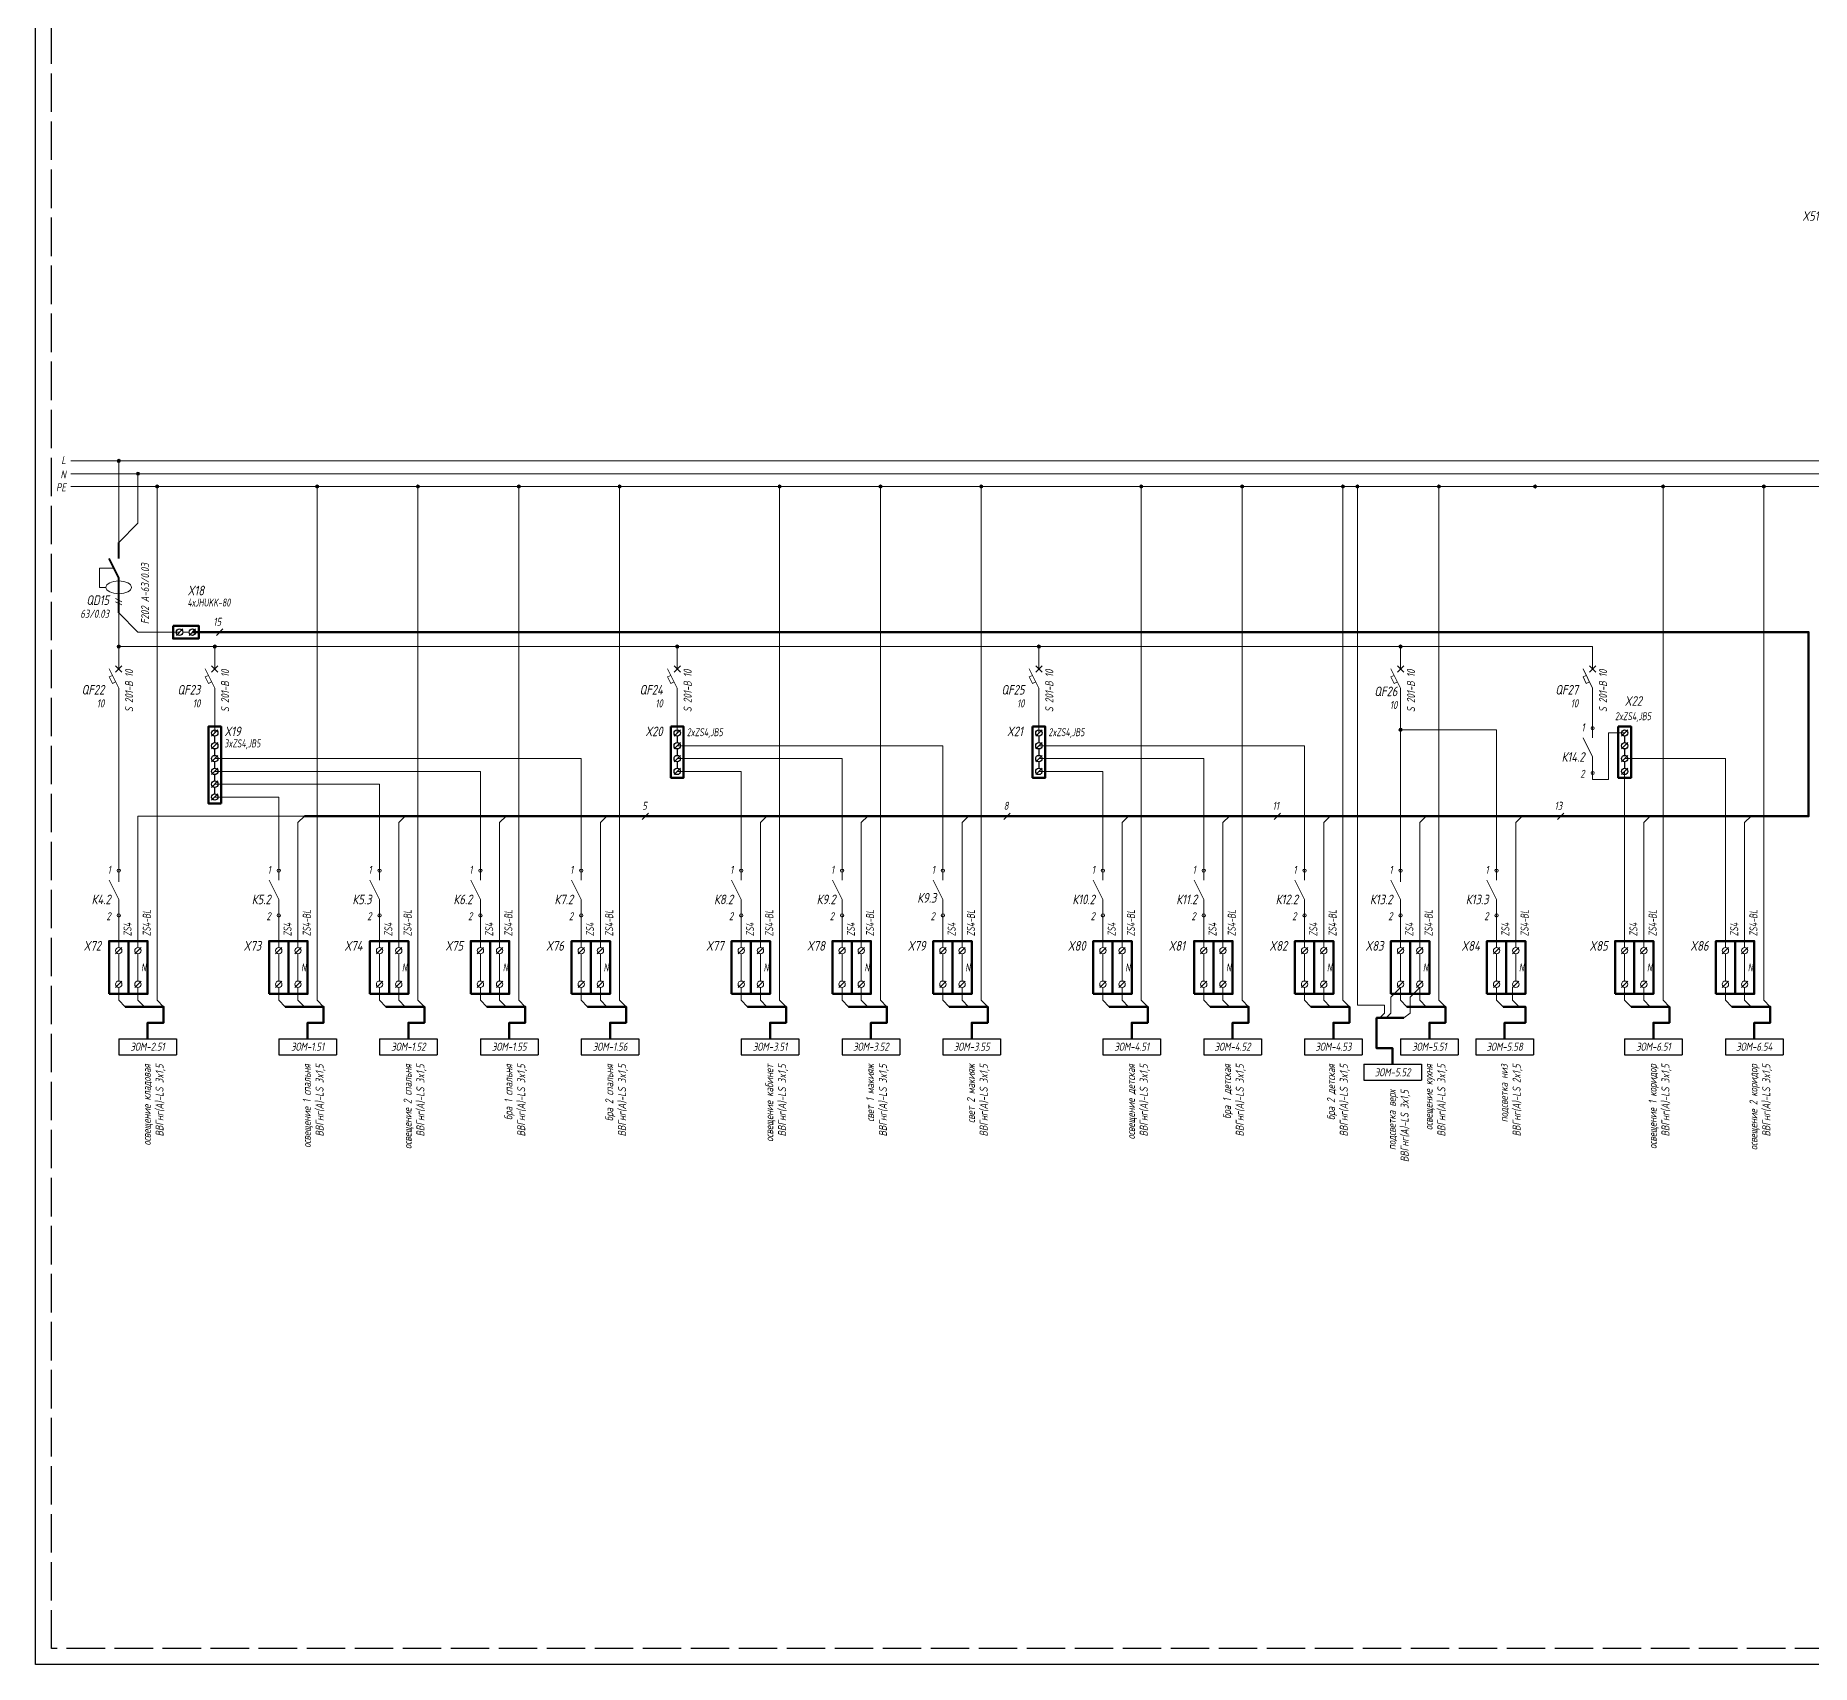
# Model space of a CAD drawing. Header units: millimetres. Extents: x 3205 to 4825, y 663 to 1681.
# Drawn here: x 3698 to 4253, y 663 to 1172 of the extents above; entities that cross this region are included whole.
import ezdxf
from ezdxf.enums import TextEntityAlignment as Align

# ---------------------------------------------------------------- set-up
doc = ezdxf.new("R2010")
doc.units = ezdxf.units.MM
doc.linetypes.add('ACAD_ISO02W100', pattern=[15, 12, -3])
doc.layers.add('noprint', color=2, linetype='Continuous', plot=False)
doc.styles.add('ГОСТ-ISOCPEUR', font='isocpeui.ttf', dxfattribs={"width": 0.8})

# ---------------------------------------------------------------- blocks, each defined once
blk = doc.blocks.new('*T21')
at = {"color": 0, "lineweight": -2}
for p, q in [((0, 0), (18, 0)), ((0, 0), (0, -5)), ((18, 0), (18, -5)), ((0, -5), (18, -5))]:
    blk.add_line(p, q, dxfattribs=at)
at = {"color": 0, "insert": (9, -2.5), "char_height": 2.5, "width": 17, "attachment_point": 5, "style": 'ГОСТ-ISOCPEUR'}
blk.add_mtext('{ЭОМ-1.51}', dxfattribs=at)
blk = doc.blocks.new('*T22')
at = {"color": 0, "lineweight": -2}
for p, q in [((0, 0), (18, 0)), ((0, 0), (0, -5)), ((18, 0), (18, -5)), ((0, -5), (18, -5))]:
    blk.add_line(p, q, dxfattribs=at)
at = {"color": 0, "insert": (9, -2.5), "char_height": 2.5, "width": 17, "attachment_point": 5, "style": 'ГОСТ-ISOCPEUR'}
blk.add_mtext('{ЭОМ-1.52}', dxfattribs=at)
blk = doc.blocks.new('*T23')
at = {"color": 0, "lineweight": -2}
for p, q in [((0, 0), (18, 0)), ((0, 0), (0, -5)), ((18, 0), (18, -5)), ((0, -5), (18, -5))]:
    blk.add_line(p, q, dxfattribs=at)
at = {"color": 0, "insert": (9, -2.5), "char_height": 2.5, "width": 17, "attachment_point": 5, "style": 'ГОСТ-ISOCPEUR'}
blk.add_mtext('{ЭОМ-1.55}', dxfattribs=at)
blk = doc.blocks.new('*T24')
at = {"color": 0, "lineweight": -2}
for p, q in [((0, 0), (18, 0)), ((0, 0), (0, -5)), ((18, 0), (18, -5)), ((0, -5), (18, -5))]:
    blk.add_line(p, q, dxfattribs=at)
at = {"color": 0, "insert": (9, -2.5), "char_height": 2.5, "width": 17, "attachment_point": 5, "style": 'ГОСТ-ISOCPEUR'}
blk.add_mtext('{ЭОМ-1.56}', dxfattribs=at)
blk = doc.blocks.new('*T29')
at = {"color": 0, "lineweight": -2}
for p, q in [((0, 0), (18, 0)), ((0, 0), (0, -5)), ((18, 0), (18, -5)), ((0, -5), (18, -5))]:
    blk.add_line(p, q, dxfattribs=at)
at = {"color": 0, "insert": (9, -2.5), "char_height": 2.5, "width": 17, "attachment_point": 5, "style": 'ГОСТ-ISOCPEUR'}
blk.add_mtext('{ЭОМ-3.51}', dxfattribs=at)
blk = doc.blocks.new('*T30')
at = {"color": 0, "lineweight": -2}
for p, q in [((0, 0), (18, 0)), ((0, 0), (0, -5)), ((18, 0), (18, -5)), ((0, -5), (18, -5))]:
    blk.add_line(p, q, dxfattribs=at)
at = {"color": 0, "insert": (9, -2.5), "char_height": 2.5, "width": 17, "attachment_point": 5, "style": 'ГОСТ-ISOCPEUR'}
blk.add_mtext('{ЭОМ-3.52}', dxfattribs=at)
blk = doc.blocks.new('*T31')
at = {"color": 0, "lineweight": -2}
for p, q in [((0, 0), (18, 0)), ((0, 0), (0, -5)), ((18, 0), (18, -5)), ((0, -5), (18, -5))]:
    blk.add_line(p, q, dxfattribs=at)
at = {"color": 0, "insert": (9, -2.5), "char_height": 2.5, "width": 17, "attachment_point": 5, "style": 'ГОСТ-ISOCPEUR'}
blk.add_mtext('{ЭОМ-3.55}', dxfattribs=at)
blk = doc.blocks.new('*T34')
at = {"color": 0, "lineweight": -2}
for p, q in [((0, 0), (18, 0)), ((0, 0), (0, -5)), ((18, 0), (18, -5)), ((0, -5), (18, -5))]:
    blk.add_line(p, q, dxfattribs=at)
at = {"color": 0, "insert": (9, -2.5), "char_height": 2.5, "width": 17, "attachment_point": 5, "style": 'ГОСТ-ISOCPEUR'}
blk.add_mtext('{ЭОМ-4.51}', dxfattribs=at)
blk = doc.blocks.new('*T35')
at = {"color": 0, "lineweight": -2}
for p, q in [((0, 0), (18, 0)), ((0, 0), (0, -5)), ((18, 0), (18, -5)), ((0, -5), (18, -5))]:
    blk.add_line(p, q, dxfattribs=at)
at = {"color": 0, "insert": (9, -2.5), "char_height": 2.5, "width": 17, "attachment_point": 5, "style": 'ГОСТ-ISOCPEUR'}
blk.add_mtext('{ЭОМ-4.52}', dxfattribs=at)
blk = doc.blocks.new('*T36')
at = {"color": 0, "lineweight": -2}
for p, q in [((0, 0), (18, 0)), ((0, 0), (0, -5)), ((18, 0), (18, -5)), ((0, -5), (18, -5))]:
    blk.add_line(p, q, dxfattribs=at)
at = {"color": 0, "insert": (9, -2.5), "char_height": 2.5, "width": 17, "attachment_point": 5, "style": 'ГОСТ-ISOCPEUR'}
blk.add_mtext('{ЭОМ-4.53}', dxfattribs=at)
blk = doc.blocks.new('*T40')
at = {"color": 0, "lineweight": -2}
for p, q in [((0, 0), (18, 0)), ((0, 0), (0, -5)), ((18, 0), (18, -5)), ((0, -5), (18, -5))]:
    blk.add_line(p, q, dxfattribs=at)
at = {"color": 0, "insert": (9, -2.5), "char_height": 2.5, "width": 17, "attachment_point": 5, "style": 'ГОСТ-ISOCPEUR'}
blk.add_mtext('{ЭОМ-5.51}', dxfattribs=at)
blk = doc.blocks.new('*T41')
at = {"color": 0, "linetype": 'ByBlock', "lineweight": -2, "transparency": 16777216}
for p, q in [((0, 0), (18, 0)), ((0, 0), (0, -5)), ((18, 0), (18, -5)), ((0, -5), (18, -5))]:
    blk.add_line(p, q, dxfattribs=at)
at = {"color": 0, "transparency": 16777216, "insert": (9, -2.5), "char_height": 2.5, "width": 17, "attachment_point": 5, "style": 'ГОСТ-ISOCPEUR'}
blk.add_mtext('{ЭОМ-5.52}', dxfattribs=at)
blk = doc.blocks.new('*T42')
at = {"color": 0, "lineweight": -2}
for p, q in [((0, 0), (18, 0)), ((0, 0), (0, -5)), ((18, 0), (18, -5)), ((0, -5), (18, -5))]:
    blk.add_line(p, q, dxfattribs=at)
at = {"color": 0, "insert": (9, -2.5), "char_height": 2.5, "width": 17, "attachment_point": 5, "style": 'ГОСТ-ISOCPEUR'}
blk.add_mtext('{ЭОМ-6.51}', dxfattribs=at)
blk = doc.blocks.new('*T43')
at = {"color": 0, "lineweight": -2}
for p, q in [((0, 0), (18, 0)), ((0, 0), (0, -5)), ((18, 0), (18, -5)), ((0, -5), (18, -5))]:
    blk.add_line(p, q, dxfattribs=at)
at = {"color": 0, "insert": (9, -2.5), "char_height": 2.5, "width": 17, "attachment_point": 5, "style": 'ГОСТ-ISOCPEUR'}
blk.add_mtext('{ЭОМ-6.54}', dxfattribs=at)
blk = doc.blocks.new('*T66')
at = {"color": 0, "linetype": 'ByBlock', "lineweight": -2, "transparency": 16777216}
for p, q in [((0, 0), (18, 0)), ((0, 0), (0, -5)), ((18, 0), (18, -5)), ((0, -5), (18, -5))]:
    blk.add_line(p, q, dxfattribs=at)
at = {"color": 0, "transparency": 16777216, "insert": (9, -2.5), "char_height": 2.5, "width": 17, "attachment_point": 5, "style": 'ГОСТ-ISOCPEUR'}
blk.add_mtext('{ЭОМ-5.58}', dxfattribs=at)
blk = doc.blocks.new('*T74')
at = {"color": 0, "lineweight": -2}
for p, q in [((0, 0), (18, 0)), ((0, 0), (0, -5)), ((18, 0), (18, -5)), ((0, -5), (18, -5))]:
    blk.add_line(p, q, dxfattribs=at)
at = {"color": 0, "insert": (9, -2.5), "char_height": 2.5, "width": 17, "attachment_point": 5, "style": 'ГОСТ-ISOCPEUR'}
blk.add_mtext('{ЭОМ-2.51}', dxfattribs=at)
blk = doc.blocks.new('УЗО двухполюсное')
at = {"lineweight": 40}
for p, q in [((0, 11), (-3, 17)), ((0, 17), (0, 22)), ((0, 0), (0, 11))]:
    blk.add_line(p, q, dxfattribs=at)
at = {"lineweight": 13}
for p, q in [((-1, 4.5), (1, 3.5)), ((-1, 3.5), (1, 2.5))]:
    blk.add_line(p, q, dxfattribs=at)
blk.add_lwpolyline([(-4, 8), (-6, 8), (-6, 14), (-1.5, 14)], dxfattribs=at)
blk.add_ellipse((0, 8), major_axis=(-4, 0), ratio=0.5, dxfattribs=at)
blk = doc.blocks.new('автомат однополюс')
at = {"lineweight": 13}
for p, q in [((-1, 12), (1, 10)), ((1, 12), (-1, 10)), ((0, 11), (0, 16)), ((0, 5), (-3, 11)), ((-3, 8.5), (-2, 9)), ((-3, 8.5), (-2, 6.5)), ((-2, 6.5), (-1, 7)), ((0, -1), (0, 5))]:
    blk.add_line(p, q, dxfattribs=at)
blk = doc.blocks.new('клемма проходная')
at = {"color": 0, "lineweight": 13}
for p, q in [((2, 12.5), (3.98, 14.48)), ((3, 12.5), (3, 4)), ((2, 2), (3.98, 3.98))]:
    blk.add_line(p, q, dxfattribs=at)
at = {"color": 0, "lineweight": 70}
blk.add_lwpolyline([(0, 0), (0, 16.5), (6, 16.5), (6, 0)], close=True, dxfattribs=at)
at = {"color": 0, "lineweight": 13}
for centre in [(3, 13.5), (3, 3)]:
    blk.add_circle(centre, 1, dxfattribs=at)
blk = doc.blocks.new('клемма проходная N')
at = {"color": 0, "lineweight": 13}
for p, q in [((2, 12.5), (3.98, 14.48)), ((3, 12.5), (3, 4)), ((2, 2), (3.98, 3.98))]:
    blk.add_line(p, q, dxfattribs=at)
at = {"color": 0, "lineweight": 70}
blk.add_lwpolyline([(0, 0), (0, 16.5), (6, 16.5), (6, 0)], close=True, dxfattribs=at)
at = {"color": 0, "lineweight": 13}
for centre in [(3, 13.5), (3, 3)]:
    blk.add_circle(centre, 1, dxfattribs=at)
at = {"lineweight": 13, "style": 'ГОСТ-ISOCPEUR', "width": 0.6}
blk.add_text('N', height=2.5, dxfattribs=at).set_placement((4, 7))
blk = doc.blocks.new('клемма на 6')
for p, q in [((1, -1), (3, -3)), ((3, -2), (5, -2)), ((5, -1), (7, -3)), ((7, -2), (9, -2)), ((9, -1), (11, -3)), ((11, -2), (13, -2)), ((13, -1), (15, -3)), ((15, -2), (17, -2)), ((17, -1), (19, -3)), ((19, -2), (21, -2)), ((21, -1), (23, -3))]:
    blk.add_line(p, q)
at = {"lineweight": 70}
blk.add_lwpolyline([(0, -4), (0, 0), (24, 0), (24, -4)], close=True, dxfattribs=at)
for centre in [(2, -2), (6, -2), (10, -2), (14, -2), (18, -2), (22, -2)]:
    blk.add_circle(centre, 1)
blk = doc.blocks.new('клемма на 4')
for p, q in [((3, 27), (1, 25)), ((3, 23), (1, 21)), ((2, 25), (2, 23)), ((3, 19), (1, 17)), ((2, 21), (2, 19)), ((2, 17), (2, 15)), ((3, 15), (1, 13))]:
    blk.add_line(p, q)
at = {"lineweight": 70}
blk.add_lwpolyline([(0, 28), (4, 28), (4, 12), (0, 12)], close=True, dxfattribs=at)
for centre in [(2, 26), (2, 22), (2, 18), (2, 14)]:
    blk.add_circle(centre, 1)

msp = doc.modelspace()

# ---------------------------------------------------------------- hatches: boundary and pattern name
at = {"lineweight": 13}
h = msp.add_hatch(color=256, dxfattribs=at)
edge = h.paths.add_edge_path()
edge.add_arc((3724, 1039), 0.5, 0, 360)
h = msp.add_hatch(color=256, dxfattribs=at)
edge = h.paths.add_edge_path()
edge.add_arc((3730, 1035), 0.5, 0, 360)
h = msp.add_hatch(color=256, dxfattribs=at)
edge = h.paths.add_edge_path()
edge.add_arc((3736, 1031), 0.5, 0, 360)
h = msp.add_hatch(color=256, dxfattribs=at)
edge = h.paths.add_edge_path()
edge.add_arc((3786, 1031), 0.5, 0, 360)
h = msp.add_hatch(color=256, dxfattribs=at)
edge = h.paths.add_edge_path()
edge.add_arc((3817.5, 1031), 0.5, 0, 360)
h = msp.add_hatch(color=256, dxfattribs=at)
edge = h.paths.add_edge_path()
edge.add_arc((3849, 1031), 0.5, 0, 360)
h = msp.add_hatch(color=256, dxfattribs=at)
edge = h.paths.add_edge_path()
edge.add_arc((3880.5, 1031), 0.5, 0, 360)
h = msp.add_hatch(color=256, dxfattribs=at)
edge = h.paths.add_edge_path()
edge.add_arc((3930.5, 1031), 0.5, 0, 360)
h = msp.add_hatch(color=256, dxfattribs=at)
edge = h.paths.add_edge_path()
edge.add_arc((3962, 1031), 0.5, 0, 360)
h = msp.add_hatch(color=256, dxfattribs=at)
edge = h.paths.add_edge_path()
edge.add_arc((3993.5, 1031), 0.5, 0, 360)
h = msp.add_hatch(color=256, dxfattribs=at)
edge = h.paths.add_edge_path()
edge.add_arc((4043.5, 1031), 0.5, 0, 360)
h = msp.add_hatch(color=256, dxfattribs=at)
edge = h.paths.add_edge_path()
edge.add_arc((4075, 1031), 0.5, 0, 360)
h = msp.add_hatch(color=256, dxfattribs=at)
edge = h.paths.add_edge_path()
edge.add_arc((4106.5, 1031), 0.5, 0, 360)
h = msp.add_hatch(color=256, dxfattribs=at)
edge = h.paths.add_edge_path()
edge.add_arc((4111, 1031), 0.5, 0, 360)
h = msp.add_hatch(color=256, dxfattribs=at)
edge = h.paths.add_edge_path()
edge.add_arc((4136.5, 1031), 0.5, 0, 360)
h = msp.add_hatch(color=256, dxfattribs=at)
edge = h.paths.add_edge_path()
edge.add_arc((4166.5, 1031), 0.5, 0, 360)
h = msp.add_hatch(color=256, dxfattribs=at)
edge = h.paths.add_edge_path()
edge.add_arc((4206.5, 1031), 0.5, 0, 360)
h = msp.add_hatch(color=256, dxfattribs=at)
edge = h.paths.add_edge_path()
edge.add_arc((4238, 1031), 0.5, 0, 360)
h = msp.add_hatch(color=256, dxfattribs=at)
edge = h.paths.add_edge_path()
edge.add_arc((3724, 981), 0.5, 0, 360)
h = msp.add_hatch(color=256, dxfattribs=at)
edge = h.paths.add_edge_path()
edge.add_arc((3754, 981), 0.5, 0, 360)
h = msp.add_hatch(color=256, dxfattribs=at)
edge = h.paths.add_edge_path()
edge.add_arc((3898.5, 981), 0.5, 0, 360)
h = msp.add_hatch(color=256, dxfattribs=at)
edge = h.paths.add_edge_path()
edge.add_arc((4011.5, 981), 0.5, 0, 360)
h = msp.add_hatch(color=256, dxfattribs=at)
edge = h.paths.add_edge_path()
edge.add_arc((4124.5, 981), 0.5, 0, 360)
h = msp.add_hatch(color=256, dxfattribs=at)
edge = h.paths.add_edge_path()
edge.add_arc((4124.5, 955), 0.5, 0, 360)

# ---------------------------------------------------------------- linework, layer by layer
for p, q in [((3709, 1039), (4418.5, 1039)), ((3709, 1035), (4418.5, 1035)), ((3709, 1031), (4418.5, 1031)), ((3744, 985.5), (3746, 985.5)), ((3724, 962), (3724, 907.5)), ((3754, 962), (3754, 954)), ((3898.5, 962), (3898.5, 954)), ((4011.5, 962), (4011.5, 954)), ((4124.5, 962), (4124.5, 907.5)), ((4184.5, 962), (4184.5, 952.5)), ((4184.5, 946.5), (4181.5, 952.5)), ((4194.5, 942), (4194.5, 887)), ((3724, 902), (3721, 908)), ((3774, 902), (3771, 908)), ((3805.5, 902), (3802.5, 908)), ((3837, 902), (3834, 908)), ((3868.5, 902), (3865.5, 908)), ((3918.5, 902), (3915.5, 908)), ((3950, 902), (3947, 908)), ((3981.5, 902), (3978.5, 908)), ((4031.5, 902), (4028.5, 908)), ((4063, 902), (4060, 908)), ((4094.5, 902), (4091.5, 908)), ((4124.5, 902), (4121.5, 908)), ((4154.5, 902), (4151.5, 908)), ((3724, 902), (3724, 887)), ((3774, 902), (3774, 887)), ((3805.5, 902), (3805.5, 887)), ((3837, 902), (3837, 887)), ((3868.5, 902), (3868.5, 887)), ((3918.5, 902), (3918.5, 887)), ((3950, 902), (3950, 887)), ((3981.5, 902), (3981.5, 887)), ((4031.5, 902), (4031.5, 887)), ((4063, 902), (4063, 887)), ((4094.5, 902), (4094.5, 887)), ((4124.5, 902), (4124.5, 887)), ((4154.5, 902), (4154.5, 887))]:
    msp.add_line(p, q, dxfattribs=at)
for p, q in [((3742, 984.5), (3744, 986.5)), ((3746, 984.5), (3748, 986.5)), ((3754.5, 984.5), (3756.5, 986.5)), ((3887.5, 927), (3889.5, 929)), ((4000.5, 927), (4002.5, 929)), ((4085, 927), (4087, 929)), ((4173.5, 927), (4175.5, 929))]:
    msp.add_line(p, q)
for points in [[(3724, 1013.5), (3724, 1039)], [(3724, 1013.5), (3730, 1019.5), (3730, 1035)], [(3738, 868.5), (3736, 870.5), (3736, 1031)], [(3788, 868.5), (3786, 870.5), (3786, 1031)], [(3819.5, 868.5), (3817.5, 870.5), (3817.5, 1031)], [(3851, 868.5), (3849, 870.5), (3849, 1031)], [(3882.5, 868.5), (3880.5, 870.5), (3880.5, 1031)], [(3932.5, 868.5), (3930.5, 870.5), (3930.5, 1031)], [(3964, 868.5), (3962, 870.5), (3962, 1031)], [(3995.5, 868.5), (3993.5, 870.5), (3993.5, 1031)], [(4045.5, 868.5), (4043.5, 870.5), (4043.5, 1031)], [(4077, 868.5), (4075, 870.5), (4075, 1031)], [(4108.5, 868.5), (4106.5, 870.5), (4106.5, 1031)], [(4118, 865), (4119.5, 866.5), (4119.5, 869), (4111, 869), (4111, 1031)], [(4138.5, 868.5), (4136.5, 870.5), (4136.5, 1031)], [(4208.5, 868.5), (4206.5, 870.5), (4206.5, 1031)], [(4240, 868.5), (4238, 870.5), (4238, 1031)], [(3724, 991.5), (3724, 979)], [(3724, 991.5), (3730, 985.5), (3743, 985.5)], [(3754, 979), (3754, 981), (3724, 981)], [(3898.5, 979), (3898.5, 981), (3754, 981)], [(4011.5, 979), (4011.5, 981), (3898.5, 981)], [(4124.5, 979), (4124.5, 981), (4011.5, 981)], [(4184.5, 979), (4184.5, 981), (4124.5, 981)], [(4124.5, 955), (4154.5, 955), (4154.5, 908)], [(3898.5, 950), (3981.5, 950), (3981.5, 908)], [(4011.5, 950), (4094.5, 950), (4094.5, 908)], [(3754, 946), (3868.5, 946), (3868.5, 908)], [(3898.5, 946), (3950, 946), (3950, 908)], [(4011.5, 946), (4063, 946), (4063, 908)], [(4194.5, 946), (4226, 946), (4226, 887)], [(3754, 942), (3837, 942), (3837, 908)], [(3754, 938), (3805.5, 938), (3805.5, 908)], [(3898.5, 942), (3918.5, 942), (3918.5, 908)], [(4011.5, 942), (4031.5, 942), (4031.5, 908)], [(3754, 934), (3774, 934), (3774, 908)], [(3730, 887), (3730, 928), (3782, 928)], [(3780, 887), (3780, 926), (3782, 928)], [(3811.5, 887), (3811.5, 926), (3813.5, 928)], [(3843, 887), (3843, 926), (3845, 928)], [(3874.5, 887), (3874.5, 926), (3876.5, 928)], [(3924.5, 887), (3924.5, 926), (3926.5, 928)], [(3956, 887), (3956, 926), (3958, 928)], [(3987.5, 887), (3987.5, 926), (3989.5, 928)], [(4037.5, 887), (4037.5, 926), (4039.5, 928)], [(4069, 887), (4069, 926), (4071, 928)], [(4100.5, 887), (4100.5, 926), (4102.5, 928)], [(4130.5, 887), (4130.5, 926), (4132.5, 928)], [(4160.5, 887), (4160.5, 926), (4162.5, 928)], [(4200.5, 887), (4200.5, 926), (4202.5, 928)], [(4232, 887), (4232, 926), (4234, 928)], [(3724, 874.5), (3724, 870.5), (3726, 868.5)], [(3730, 874.5), (3730, 870.5), (3732, 868.5)], [(3774, 874.5), (3774, 870.5), (3776, 868.5)], [(3780, 874.5), (3780, 870.5), (3782, 868.5)], [(3805.5, 874.5), (3805.5, 870.5), (3807.5, 868.5)], [(3811.5, 874.5), (3811.5, 870.5), (3813.5, 868.5)], [(3837, 874.5), (3837, 870.5), (3839, 868.5)], [(3843, 874.5), (3843, 870.5), (3845, 868.5)], [(3868.5, 874.5), (3868.5, 870.5), (3870.5, 868.5)], [(3874.5, 874.5), (3874.5, 870.5), (3876.5, 868.5)], [(3918.5, 874.5), (3918.5, 870.5), (3920.5, 868.5)], [(3924.5, 874.5), (3924.5, 870.5), (3926.5, 868.5)], [(3950, 874.5), (3950, 870.5), (3952, 868.5)], [(3956, 874.5), (3956, 870.5), (3958, 868.5)], [(3981.5, 874.5), (3981.5, 870.5), (3983.5, 868.5)], [(3987.5, 874.5), (3987.5, 870.5), (3989.5, 868.5)], [(4031.5, 874.5), (4031.5, 870.5), (4033.5, 868.5)], [(4037.5, 874.5), (4037.5, 870.5), (4039.5, 868.5)], [(4063, 874.5), (4063, 870.5), (4065, 868.5)], [(4069, 874.5), (4069, 870.5), (4071, 868.5)], [(4094.5, 874.5), (4094.5, 870.5), (4096.5, 868.5)], [(4100.5, 874.5), (4100.5, 870.5), (4102.5, 868.5)], [(4124.5, 874.5), (4121.5, 871.5), (4121.5, 866.5), (4120, 865)], [(4124.5, 874.5), (4124.5, 870.5), (4126.5, 868.5)], [(4130.5, 874.5), (4127.5, 871.5), (4127.5, 866.5), (4125.5, 865)], [(4130.5, 874.5), (4130.5, 870.5), (4132.5, 868.5)], [(4154.5, 874.5), (4154.5, 870.5), (4156.5, 868.5)], [(4159.5, 874.5), (4159.5, 870.5), (4161.5, 868.5)], [(4194.5, 874.5), (4194.5, 870.5), (4196.5, 868.5)], [(4200.5, 874.5), (4200.5, 870.5), (4202.5, 868.5)], [(4226, 874.5), (4226, 870.5), (4228, 868.5)], [(4232, 874.5), (4232, 870.5), (4234, 868.5)]]:
    msp.add_lwpolyline(points, dxfattribs=at)
at = {"lineweight": 70}
msp.add_lwpolyline([(3741, 987.5), (3741, 983.5), (3749, 983.5), (3749, 987.5)], close=True, dxfattribs=at)
at = {"lineweight": 50, "flags": 128}
for points in [[(3782, 928), (4252, 928), (4252, 985.5), (3747, 985.5)], [(3726, 868.5), (3738, 868.5), (3738, 863.5), (3733, 863.5), (3733, 858.5)], [(3776, 868.5), (3788, 868.5), (3788, 863.5), (3783, 863.5), (3783, 858.5)], [(3807.5, 868.5), (3819.5, 868.5), (3819.5, 863.5), (3814.5, 863.5), (3814.5, 858.5)], [(3839, 868.5), (3851, 868.5), (3851, 863.5), (3846, 863.5), (3846, 858.5)], [(3870.5, 868.5), (3882.5, 868.5), (3882.5, 863.5), (3877.5, 863.5), (3877.5, 858.5)], [(3920.5, 868.5), (3932.5, 868.5), (3932.5, 863.5), (3927.5, 863.5), (3927.5, 858.5)], [(3952, 868.5), (3964, 868.5), (3964, 863.5), (3959, 863.5), (3959, 858.5)], [(3983.5, 868.5), (3995.5, 868.5), (3995.5, 863.5), (3990.5, 863.5), (3990.5, 858.5)], [(4033.5, 868.5), (4045.5, 868.5), (4045.5, 863.5), (4040.5, 863.5), (4040.5, 858.5)], [(4065, 868.5), (4077, 868.5), (4077, 863.5), (4072, 863.5), (4072, 858.5)], [(4096.5, 868.5), (4108.5, 868.5), (4108.5, 863.5), (4103.5, 863.5), (4103.5, 858.5)], [(4126.5, 868.5), (4138.5, 868.5), (4138.5, 863.5), (4133.5, 863.5), (4133.5, 858.5)], [(4156.5, 868.5), (4163.5, 868.5), (4163.5, 863.5), (4157, 863.5), (4157, 858.5)], [(4196.5, 868.5), (4208.5, 868.5), (4208.5, 863.5), (4203.5, 863.5), (4203.5, 858.5)], [(4228, 868.5), (4240, 868.5), (4240, 863.5), (4235, 863.5), (4235, 858.5)], [(4125.5, 865), (4117, 865), (4117, 855.5), (4122, 855.5), (4122, 850.5)]]:
    msp.add_lwpolyline(points, dxfattribs=at)
at = {"lineweight": 13, "flags": 128}
msp.add_lwpolyline([(4184.5, 946.5), (4184.5, 939.5), (4189.5, 939.5), (4189.5, 954), (4194.5, 954)], dxfattribs=at)
at = {"lineweight": 13}
for centre in [(3724, 1039), (3730, 1035), (3736, 1031), (3786, 1031), (3817.5, 1031), (3849, 1031), (3880.5, 1031), (3930.5, 1031), (3962, 1031), (3993.5, 1031), (4043.5, 1031), (4075, 1031), (4106.5, 1031), (4111, 1031), (4136.5, 1031), (4166.5, 1031), (4206.5, 1031), (4238, 1031), (3724, 981), (3754, 981), (3898.5, 981), (4011.5, 981), (4124.5, 981), (4124.5, 955), (4184.5, 955.5), (4184.5, 941.5), (3724, 911), (3774, 911), (3805.5, 911), (3837, 911), (3868.5, 911), (3918.5, 911), (3950, 911), (3981.5, 911), (4031.5, 911), (4063, 911), (4094.5, 911), (4124.5, 911), (4154.5, 911), (3724, 897), (3774, 897), (3805.5, 897), (3837, 897), (3868.5, 897), (3918.5, 897), (3950, 897), (3981.5, 897), (4031.5, 897), (4063, 897), (4094.5, 897), (4124.5, 897), (4154.5, 897)]:
    msp.add_circle(centre, 0.5, dxfattribs=at)
for centre in [(3743, 985.5), (3747, 985.5)]:
    msp.add_circle(centre, 1)
at = {"layer": 'noprint'}
msp.add_lwpolyline([(3698, 1473.16), (4814.72, 1473.16), (4814.72, 1466.16), (4824.72, 1466.16), (4824.72, 718), (4639.72, 718), (4639.72, 663), (3698, 663)], close=True, dxfattribs=at)
at = {"layer": 'noprint', "linetype": 'ACAD_ISO02W100'}
msp.add_lwpolyline([(3703, 1468.16), (4809.72, 1468.16), (4809.72, 1461.16), (4819.72, 1461.16), (4819.72, 723), (4634.72, 723), (4634.72, 668), (3703, 668)], close=True, dxfattribs=at)

# ---------------------------------------------------------------- block references
for name, p in [('УЗО двухполюсное', (3724, 991.5)), ('автомат однополюс', (3724, 963)), ('автомат однополюс', (3754, 963)), ('автомат однополюс', (3898.5, 963)), ('автомат однополюс', (4011.5, 963)), ('автомат однополюс', (4124.5, 963)), ('автомат однополюс', (4184.5, 963)), ('клемма на 4', (3896.5, 928)), ('клемма на 4', (4009.5, 928)), ('клемма на 4', (4192.5, 928)), ('клемма проходная', (3721, 872.5)), ('клемма проходная N', (3727, 872.5)), ('клемма проходная', (3771, 872.5)), ('клемма проходная N', (3777, 872.5)), ('клемма проходная', (3802.5, 872.5)), ('клемма проходная N', (3808.5, 872.5)), ('клемма проходная', (3834, 872.5)), ('клемма проходная N', (3840, 872.5)), ('клемма проходная', (3865.5, 872.5)), ('клемма проходная N', (3871.5, 872.5)), ('клемма проходная', (3915.5, 872.5)), ('клемма проходная N', (3921.5, 872.5)), ('клемма проходная', (3947, 872.5)), ('клемма проходная N', (3953, 872.5)), ('клемма проходная', (3978.5, 872.5)), ('клемма проходная N', (3984.5, 872.5)), ('клемма проходная', (4028.5, 872.5)), ('клемма проходная N', (4034.5, 872.5)), ('клемма проходная', (4060, 872.5)), ('клемма проходная N', (4066, 872.5)), ('клемма проходная', (4091.5, 872.5)), ('клемма проходная N', (4097.5, 872.5)), ('клемма проходная', (4121.5, 872.5)), ('клемма проходная N', (4127.5, 872.5)), ('клемма проходная', (4151.5, 872.5)), ('клемма проходная N', (4157.5, 872.5)), ('клемма проходная', (4191.5, 872.5)), ('клемма проходная N', (4197.5, 872.5)), ('клемма проходная', (4223, 872.5)), ('клемма проходная N', (4229, 872.5)), ('*T74', (3724, 858.5)), ('*T21', (3774, 858.5)), ('*T22', (3805.5, 858.5)), ('*T23', (3837, 858.5)), ('*T24', (3868.5, 858.5)), ('*T29', (3918.5, 858.5)), ('*T30', (3950, 858.5)), ('*T31', (3981.5, 858.5)), ('*T34', (4031.5, 858.5)), ('*T35', (4063, 858.5)), ('*T36', (4094.5, 858.5)), ('*T40', (4124.5, 858.5)), ('*T66', (4148, 858.5)), ('*T42', (4194.5, 858.5)), ('*T43', (4226, 858.5)), ('*T41', (4113, 850.5))]:
    msp.add_blockref(name, p)
at = {"rotation": 90}
msp.add_blockref('клемма на 6', (3752, 932), dxfattribs=at)

# ---------------------------------------------------------------- texts
at = {"style": 'ГОСТ-ISOCPEUR'}
for s, height, width, p in [('X51', 3, 0.8, (4250, 1114)), ('X18', 3, 0.8, (3745.5, 997)), ('4хJHUKK-80', 2.5, 0.6, (3745.5, 993.5)), ('X22', 3, 0.8, (4194.5, 962.5)), ('2xZS4,JB5', 2.5, 0.6, (4191.5, 958)), ('X19', 3, 0.8, (3757, 953)), ('X20', 3, 0.8, (3888.5, 953)), ('2xZS4,JB5', 2.5, 0.6, (3901.5, 953)), ('X21', 3, 0.8, (4001.5, 953)), ('2xZS4,JB5', 2.5, 0.6, (4014.5, 953)), ('3xZS4,JB5', 2.5, 0.6, (3757, 949.5)), ('X72', 3, 0.8, (3713, 886)), ('X73', 3, 0.8, (3763, 886)), ('X74', 3, 0.8, (3794.5, 886)), ('X75', 3, 0.8, (3826, 886)), ('X76', 3, 0.8, (3857.5, 886)), ('X77', 3, 0.8, (3907.5, 886)), ('X78', 3, 0.8, (3939, 886)), ('X79', 3, 0.8, (3970.5, 886)), ('X80', 3, 0.8, (4020.5, 886)), ('X81', 3, 0.8, (4052, 886)), ('X82', 3, 0.8, (4083.5, 886)), ('X83', 3, 0.8, (4113.5, 886)), ('X84', 3, 0.8, (4143.5, 886)), ('X85', 3, 0.8, (4183.5, 886)), ('X86', 3, 0.8, (4215, 886))]:
    msp.add_text(s, height=height, dxfattribs=dict(at, width=width)).set_placement(p)
at = {"style": 'ГОСТ-ISOCPEUR', "width": 0.8}
for s, height, p in [('L', 2.5, (3707.5, 1038)), ('N', 2.5, (3707.5, 1033.5)), ('PE', 2.5, (3707.5, 1029.5)), ('QD15', 3, (3721, 994)), ('63/0.03', 2.5, (3721, 990)), ('15', 2.5, (3756, 987.5)), ('QF22', 3, (3719.5, 966)), ('QF23', 3, (3749.5, 966)), ('QF24', 3, (3894, 966)), ('QF25', 3, (4007, 966)), ('QF26', 3, (4123.5, 965.5)), ('QF27', 3, (4180, 966)), ('10', 2.5, (3719.5, 962)), ('10', 2.5, (3749.5, 962)), ('10', 2.5, (3894, 962)), ('10', 2.5, (4007, 962)), ('10', 2.5, (4123.5, 961.5)), ('10', 2.5, (4180, 962)), ('1', 2.5, (4182, 954.5)), ('К14.2', 3, (4182, 945)), ('2', 2.5, (4182, 940)), ('5', 2.5, (3889, 930)), ('8', 2.5, (4002, 930)), ('11', 2.5, (4086.5, 930)), ('13', 2.5, (4175, 930)), ('1', 2.5, (3721.5, 910)), ('1', 2.5, (3771.5, 910)), ('1', 2.5, (3803, 910)), ('1', 2.5, (3834.5, 910)), ('1', 2.5, (3866, 910)), ('1', 2.5, (3916, 910)), ('1', 2.5, (3947.5, 910)), ('1', 2.5, (3979, 910)), ('1', 2.5, (4029, 910)), ('1', 2.5, (4060.5, 910)), ('1', 2.5, (4092, 910)), ('1', 2.5, (4122, 910)), ('1', 2.5, (4152, 910)), ('К4.2', 3, (3721.5, 900.5)), ('К5.2', 3, (3771.5, 900.5)), ('К5.3', 3, (3803, 900.5)), ('К6.2', 3, (3834.5, 900.5)), ('К7.2', 3, (3866, 900.5)), ('К8.2', 3, (3916, 900.5)), ('К9.2', 3, (3948, 900.5)), ('К9.3', 3, (3979.5, 901)), ('К10.2', 3, (4029, 900.5)), ('К11.2', 3, (4061, 900.5)), ('К12.2', 3, (4092.5, 900.5)), ('К13.2', 3, (4122, 900.5)), ('К13.3', 3, (4152, 900.5)), ('2', 2.5, (3721.5, 895.5)), ('2', 2.5, (3771.5, 895.5)), ('2', 2.5, (3803, 895.5)), ('2', 2.5, (3834.5, 895.5)), ('2', 2.5, (3866, 895.5)), ('2', 2.5, (3916, 895.5)), ('2', 2.5, (3947.5, 895.5)), ('2', 2.5, (3979, 895.5)), ('2', 2.5, (4029, 895.5)), ('2', 2.5, (4060.5, 895.5)), ('2', 2.5, (4092, 895.5)), ('2', 2.5, (4122, 895.5)), ('2', 2.5, (4152, 895.5))]:
    msp.add_text(s, height=height, dxfattribs=at).set_placement(p, align=Align.RIGHT)
at = {"style": 'ГОСТ-ISOCPEUR'}
for s, width, p in [('F202 A-63/0.03', 0.8, (3733.5, 988)), ('S 201-B 10', 0.8, (3728.5, 960.5)), ('S 201-B 10', 0.8, (3758.5, 960.5)), ('S 201-B 10', 0.8, (3903, 960.5)), ('S 201-B 10', 0.8, (4016, 960.5)), ('S 201-B 10', 0.8, (4129, 960.5)), ('S 201-B 10', 0.8, (4189, 960.5)), ('ZS4', 0.6, (3728, 890.5)), ('ZS4-BL', 0.6, (3734, 890.5)), ('ZS4', 0.6, (3778, 890.5)), ('ZS4-BL', 0.6, (3784, 890.5)), ('ZS4', 0.6, (3809.5, 890.5)), ('ZS4-BL', 0.6, (3815.5, 890.5)), ('ZS4', 0.6, (3841, 890.5)), ('ZS4-BL', 0.6, (3847, 890.5)), ('ZS4', 0.6, (3872.5, 890.5)), ('ZS4-BL', 0.6, (3878.5, 890.5)), ('ZS4', 0.6, (3922.5, 890.5)), ('ZS4-BL', 0.6, (3928.5, 890.5)), ('ZS4', 0.6, (3954, 890.5)), ('ZS4-BL', 0.6, (3960, 890.5)), ('ZS4', 0.6, (3985.5, 890.5)), ('ZS4-BL', 0.6, (3991.5, 890.5)), ('ZS4', 0.6, (4035.5, 890.5)), ('ZS4-BL', 0.6, (4041.5, 890.5)), ('ZS4', 0.6, (4067, 890.5)), ('ZS4-BL', 0.6, (4073, 890.5)), ('ZS4', 0.6, (4098.5, 890.5)), ('ZS4-BL', 0.6, (4104.5, 890.5)), ('ZS4', 0.6, (4128.5, 890.5)), ('ZS4-BL', 0.6, (4134.5, 890.5)), ('ZS4', 0.6, (4158.5, 890.5)), ('ZS4-BL', 0.6, (4164.5, 890.5)), ('ZS4', 0.6, (4198.5, 890.5)), ('ZS4-BL', 0.6, (4204.5, 890.5)), ('ZS4', 0.6, (4230, 890.5)), ('ZS4-BL', 0.6, (4236, 890.5))]:
    msp.add_text(s, height=2.5, rotation=90, dxfattribs=dict(at, width=width)).set_placement(p)
at = {"lineweight": 13, "style": 'ГОСТ-ISOCPEUR', "width": 0.8}
for s, p in [('освещение кладовая', (3734, 850.5)), ('ВВГнг(А)-LS 3x1,5', (3738, 850.5)), ('освещение 1 спальня', (3784, 850.5)), ('ВВГнг(А)-LS 3x1,5', (3788, 850.5)), ('освещение 2 спальня', (3815.5, 850.5)), ('ВВГнг(А)-LS 3x1,5', (3819.5, 850.5)), ('бра 1 спальня', (3847, 850.5)), ('ВВГнг(А)-LS 3x1,5', (3851, 850.5)), ('бра 2 спальня', (3878.5, 850.5)), ('ВВГнг(А)-LS 3x1,5', (3882.5, 850.5)), ('освещение кабинет', (3928.5, 850.5)), ('ВВГнг(А)-LS 3x1,5', (3932.5, 850.5)), ('свет 1 макияж', (3960, 850.5)), ('ВВГнг(А)-LS 3x1,5', (3964, 850.5)), ('свет 2 макияж', (3991.5, 850.5)), ('ВВГнг(А)-LS 3x1,5', (3995.5, 850.5)), ('освещение детская', (4041.5, 850.5)), ('ВВГнг(А)-LS 3x1,5', (4045.5, 850.5)), ('бра 1 детская', (4071.5, 850.5)), ('ВВГнг(А)-LS 3x1,5', (4075.5, 850.5)), ('бра 2 детская', (4104, 850.5)), ('ВВГнг(А)-LS 3x1,5', (4108, 850.5)), ('освещение кухня', (4134.5, 850.5)), ('ВВГнг(А)-LS 3x1,5', (4138.5, 850.5)), ('подсветка низ', (4158, 850.5)), ('ВВГнг(А)-LS 2x1,5', (4162, 850.5)), ('освещение 1 коридор', (4204.5, 850.5)), ('ВВГнг(А)-LS 3x1,5', (4208.5, 850.5)), ('освещение 2 коридор', (4236, 850.5)), ('ВВГнг(А)-LS 3x1,5', (4240, 850.5)), ('подсветка верх', (4123, 842.5)), ('ВВГнг(А)-LS 3x1,5', (4127, 842.5))]:
    msp.add_text(s, height=2.5, rotation=90, dxfattribs=at).set_placement(p, align=Align.RIGHT)

doc.saveas('drawing.dxf')
